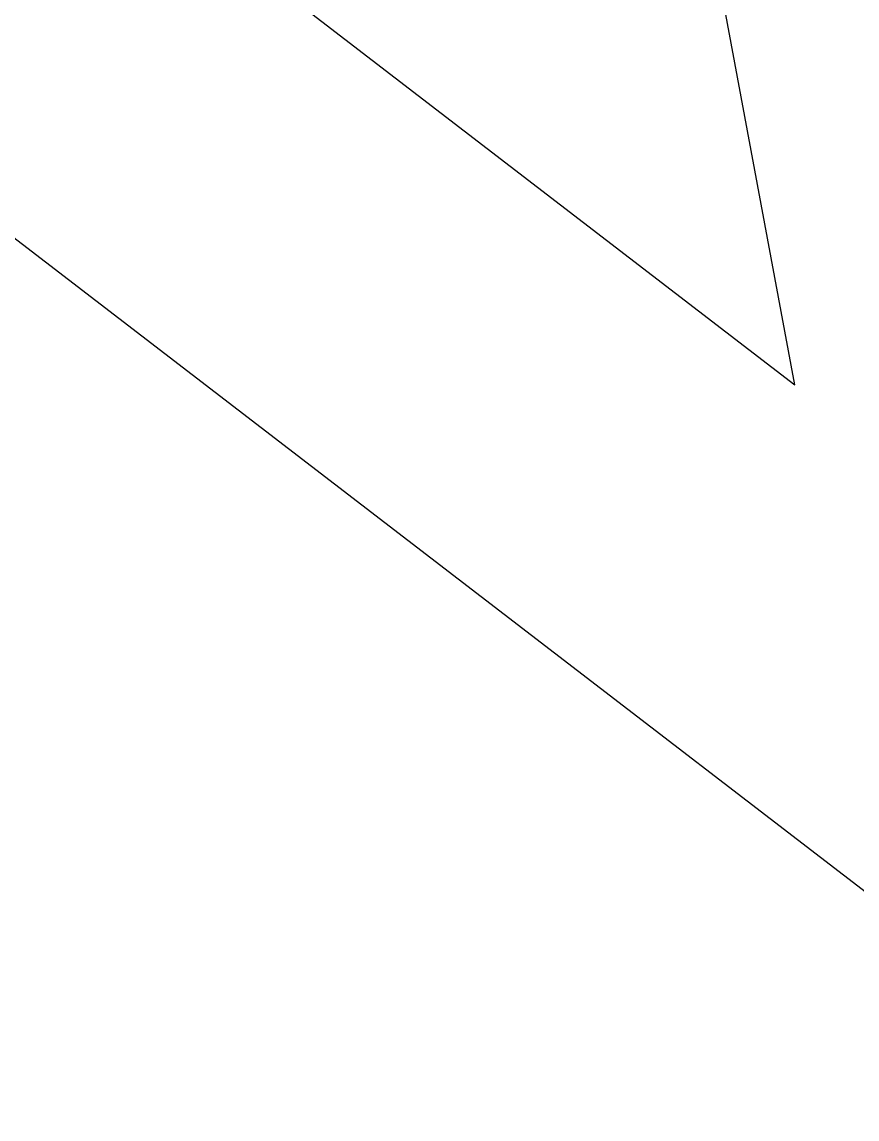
# Model space of a CAD drawing. Header units: inches. Extents: x 653559 to 669309, y 7245317 to 7256454.
# Drawn here: x 664133.84 to 664159.49, y 7254278.99 to 7254312.71 of the extents above; entities that cross this region are included whole.
import ezdxf

# ---------------------------------------------------------------- set-up
doc = ezdxf.new("R2010")
doc.units = ezdxf.units.IN
doc.header["$MEASUREMENT"] = 0
doc.layers.add('Cauce', color=5, linetype='Continuous')
doc.layers.add('Perimetral', color=190, linetype='Continuous')

msp = doc.modelspace()

# ---------------------------------------------------------------- linework, layer by layer
at = {"layer": 'Cauce', "color": 160, "transparency": 33554613}
for points in [[(663945.17, 7254320.23, 0), (663985.46, 7254355.14, 0), (664000, 7254366.14, 0), (664006.2, 7254369.67, 0), (664017.11, 7254373.45, 0), (664025.34, 7254374.37, 0), (664035.26, 7254374.16, 0), (664056.49, 7254370.78, 0), (664065.28, 7254367.35, 0), (664076.41, 7254360.94, 0), (664109.04, 7254338.86, 0), (664157.57, 7254301.55, 0), (664149.22, 7254346.42, 0), (664146.36, 7254370.22, 0), (664141.04, 7254446.04, 0)], [(664251.7, 7254028.18, 0), (664243.7, 7254037.96, 0), (664237.3, 7254047.72, 0), (664231.26, 7254058.57, 0), (664229.93, 7254060.97, 0), (664212.95, 7254097.06, 0), (664201.44, 7254126.2, 0), (664193.92, 7254152.71, 0), (664181.28, 7254209.1, 0), (664161.32, 7254284.76, 0), (664102.58, 7254329.91, 0), (664070.56, 7254351.58, 0), (664060.5, 7254357.37, 0), (664053.59, 7254360.07, 0), (664034.28, 7254363.14, 0), (664025.84, 7254363.32, 0), (664019.56, 7254362.62, 0), (664010.78, 7254359.58, 0), (664005.47, 7254356.56, 0), (664000, 7254352.37, 0), (663992.44, 7254346.58, 0), (663951.82, 7254311.38, 0)]]:
    msp.add_polyline3d(points, dxfattribs=at)
at = {"layer": 'Perimetral', "color": 200}
msp.add_polyline3d([(664251.7, 7254028.18, 0), (664243.7, 7254037.96, 0), (664237.3, 7254047.72, 0), (664231.26, 7254058.57, 0), (664229.93, 7254060.97, 0), (664212.95, 7254097.06, 0), (664201.44, 7254126.2, 0), (664193.92, 7254152.71, 0), (664181.28, 7254209.1, 0), (664171.3, 7254246.93, 0), (664161.32, 7254284.76, 0), (664102.58, 7254329.91, 0), (664070.56, 7254351.58, 0), (664060.5, 7254357.37, 0), (664053.59, 7254360.07, 0), (664034.28, 7254363.14, 0), (664025.84, 7254363.32, 0), (664019.56, 7254362.62, 0), (664010.78, 7254359.58, 0), (664005.47, 7254356.56, 0), (664000, 7254352.37, 0), (663992.44, 7254346.58, 0), (663951.82, 7254311.38, 0)], dxfattribs=at)

doc.saveas('drawing.dxf')
